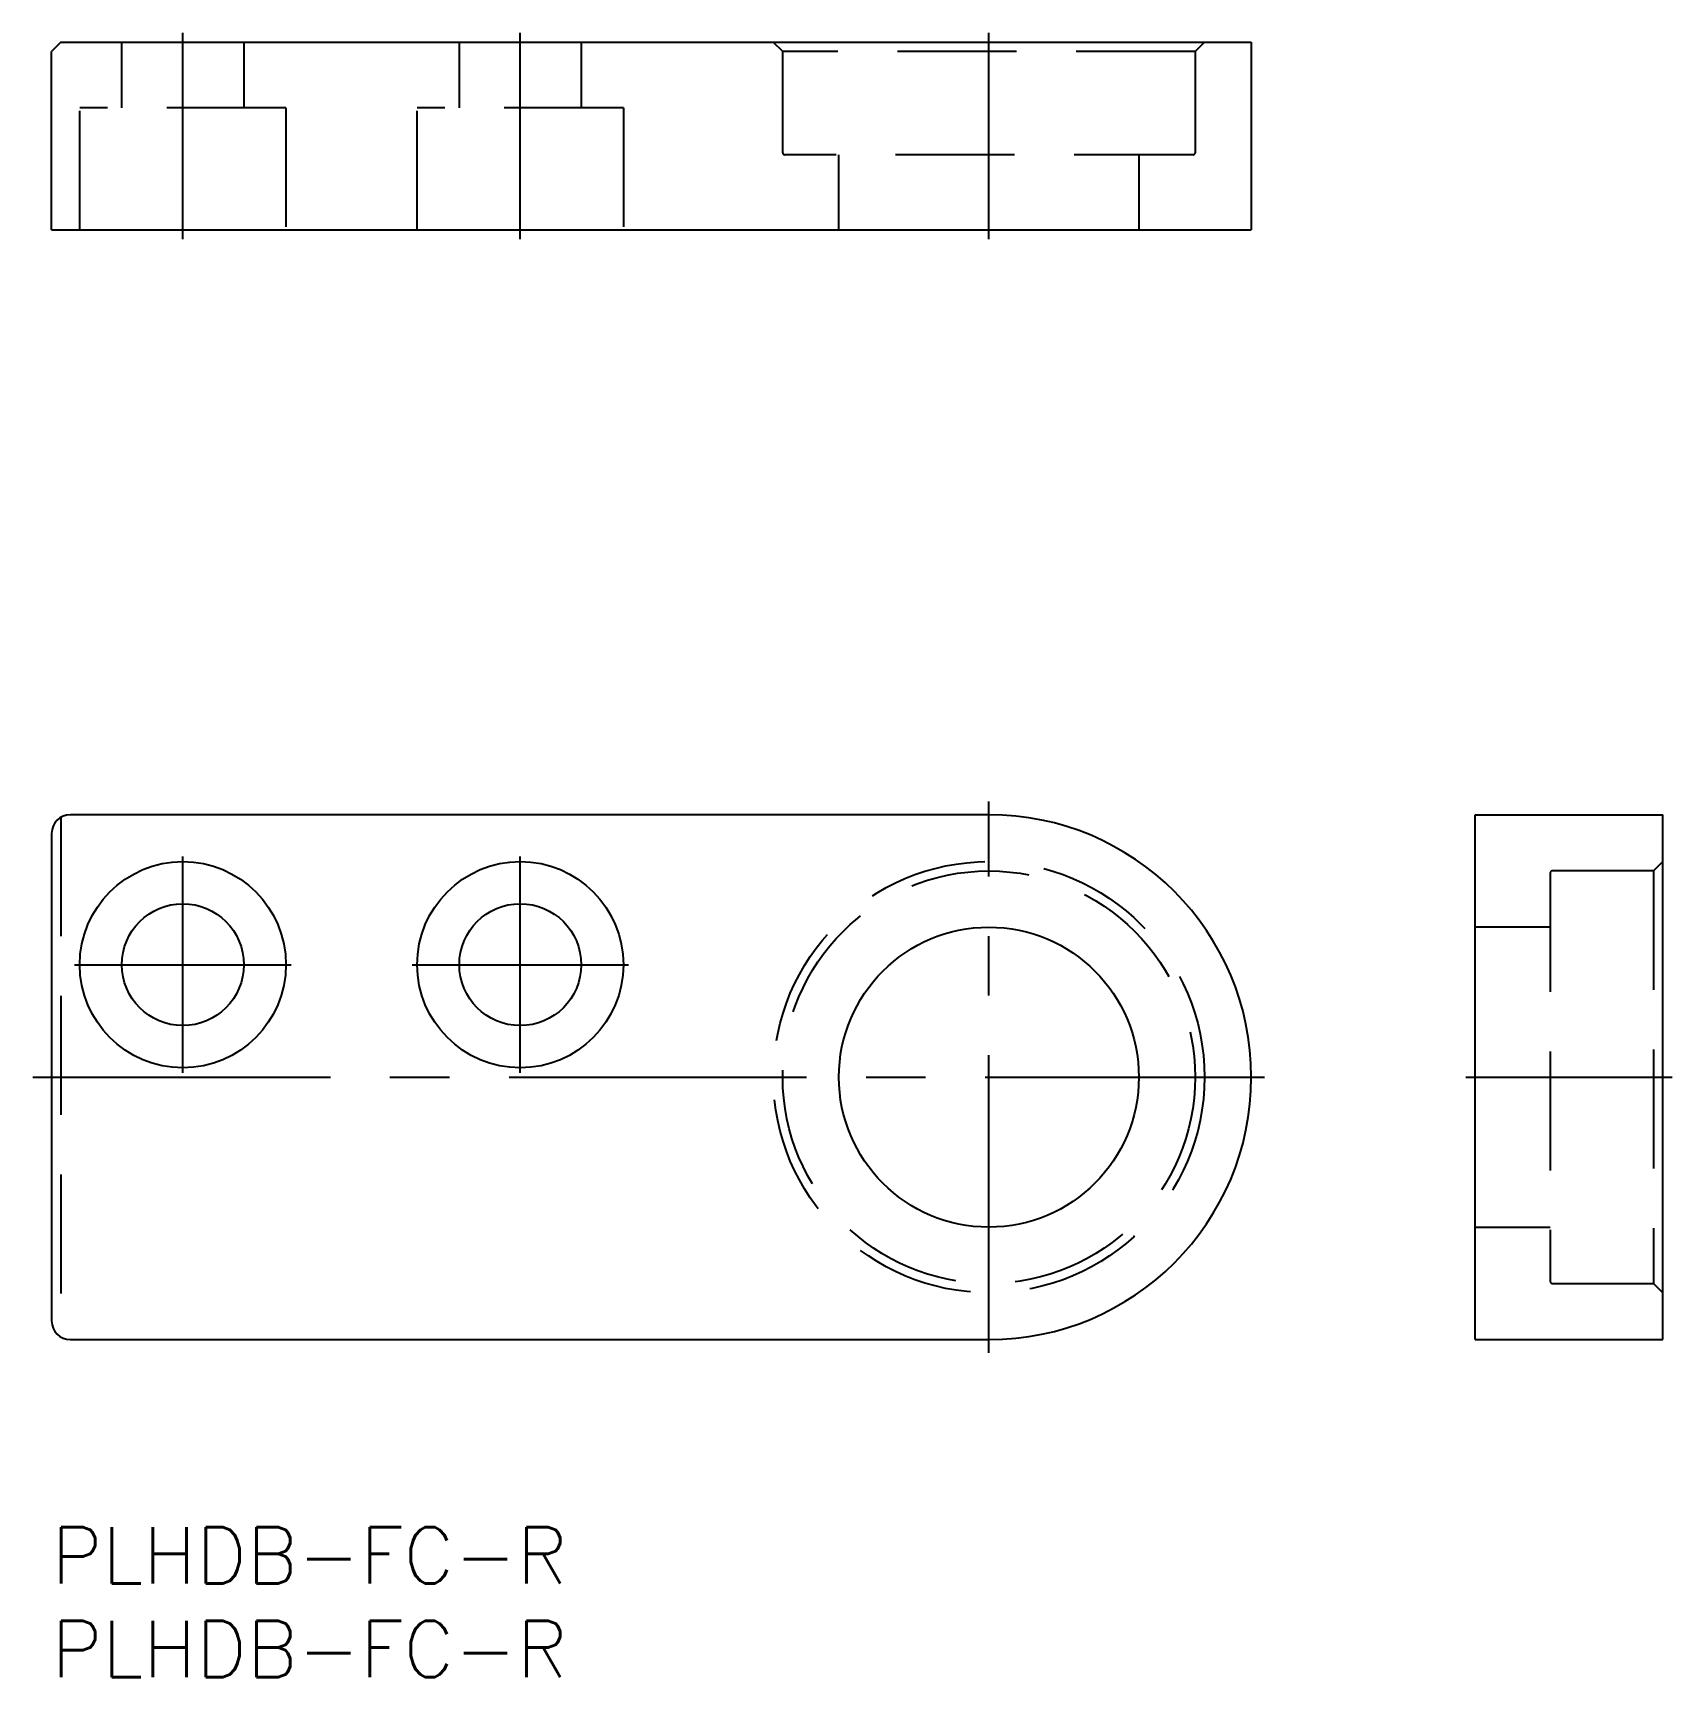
# Model space of a CAD drawing. Extents: x -1 to 86.4, y -8 to 79.7.
import ezdxf

# ---------------------------------------------------------------- set-up
doc = ezdxf.new("R2010")
doc.units = 0
doc.header["$LTSCALE"] = 0.5
doc.linetypes.add('CENTER', pattern=[50.8, 31.75, -6.35, 6.35, -6.35])
doc.linetypes.add('DASHED', pattern=[19.05, 12.7, -6.35])
for name, color, linetype in [('MSM_CENTER', 1, 'CENTER'), ('MSM_CONTINUOUS', 7, 'CONTINUOUS'), ('MSM_DASHED', 4, 'DASHED'), ('MSM_PART_NUMBER', 7, 'CONTINUOUS')]:
    doc.layers.add(name, color=color, linetype=linetype)
doc.styles.get("Standard").update_dxf_attribs({"font": 'txt.shx', "height": 3, "bigfont": 'bigfont.shx'})

msp = doc.modelspace()

# ---------------------------------------------------------------- linework, layer by layer
at = {"layer": 'MSM_CENTER'}
for p, q in [((7, 68.7), (7, 79.7)), ((25, 68.7), (25, 79.7)), ((50, 68.7), (50, 79.7)), ((50, 9.3), (50, 38.7)), ((7, 24.225), (7, 35.775)), ((25, 24.225), (25, 35.775)), ((1.225, 30), (12.775, 30)), ((19.225, 30), (30.775, 30)), ((-1, 24), (64.7, 24)), ((75.448, 24), (86.448, 24))]:
    msp.add_line(p, q, dxfattribs=at)
at = {"layer": 'MSM_CONTINUOUS'}
for p, q in [((0.5, 79.2), (0, 78.7)), ((0.5, 79.2), (64, 79.2)), ((64, 79.2), (64, 69.2)), ((0, 69.2), (0, 78.7)), ((0, 69.2), (64, 69.2)), ((50, 38), (1, 38)), ((75.948, 38), (85.948, 38)), ((75.948, 10), (75.948, 38)), ((85.948, 10), (85.948, 38)), ((0, 37), (0, 11)), ((1, 10), (50, 10)), ((75.948, 10), (85.948, 10))]:
    msp.add_line(p, q, dxfattribs=at)
for centre, radius in [((7, 30), 5.5), ((25, 30), 5.5), ((7, 30), 3.25), ((25, 30), 3.25), ((50, 24), 8)]:
    msp.add_circle(centre, radius, dxfattribs=at)
for centre, radius, start, end in [((1, 37), 1, 90, 180), ((50, 24), 14, 270, 90), ((1, 11), 1, 180, 270)]:
    msp.add_arc(centre, radius, start, end, dxfattribs=at)
at = {"layer": 'MSM_DASHED'}
for p, q in [((3.75, 75.7), (3.75, 79.2)), ((10.25, 79.2), (10.25, 75.7)), ((21.75, 75.7), (21.75, 79.2)), ((28.25, 79.2), (28.25, 75.7)), ((39, 78.7), (38.5, 79.2)), ((61.5, 79.2), (61, 78.7)), ((39, 73.3), (39, 78.7)), ((61, 78.7), (39, 78.7)), ((61, 78.7), (61, 73.3)), ((1.5, 69.2), (1.5, 75.7)), ((12.5, 75.7), (1.5, 75.7)), ((12.5, 75.7), (12.5, 69.2)), ((19.5, 69.2), (19.5, 75.7)), ((30.5, 75.7), (19.5, 75.7)), ((30.5, 75.7), (30.5, 69.2)), ((60.9, 73.2), (39.1, 73.2)), ((42, 69.2), (42, 73.2)), ((58, 73.2), (58, 69.2)), ((0.5, 37.866), (0.5, 10.134)), ((85.948, 35.5), (85.448, 35)), ((79.948, 34.9), (79.948, 13.1)), ((85.448, 35), (80.048, 35)), ((85.448, 35), (85.448, 13)), ((79.948, 32), (75.948, 32)), ((75.948, 16), (79.948, 16)), ((80.048, 13), (85.448, 13)), ((85.448, 13), (85.948, 12.5))]:
    msp.add_line(p, q, dxfattribs=at)
for radius in [11.5, 11]:
    msp.add_circle((50, 24), radius, dxfattribs=at)
for centre, start, end in [((39.1, 73.3), 180, 270), ((60.9, 73.3), 270, 0), ((80.048, 34.9), 90, 180), ((80.048, 13.1), 180, 270)]:
    msp.add_arc(centre, 0.1, start, end, dxfattribs=at)

# ---------------------------------------------------------------- texts
at = {"layer": 'MSM_PART_NUMBER'}
for p in [(0, -3), (0, -8)]:
    msp.add_text('PLHDB-FC-R', height=3, dxfattribs=at).set_placement(p)

doc.saveas('drawing.dxf')
